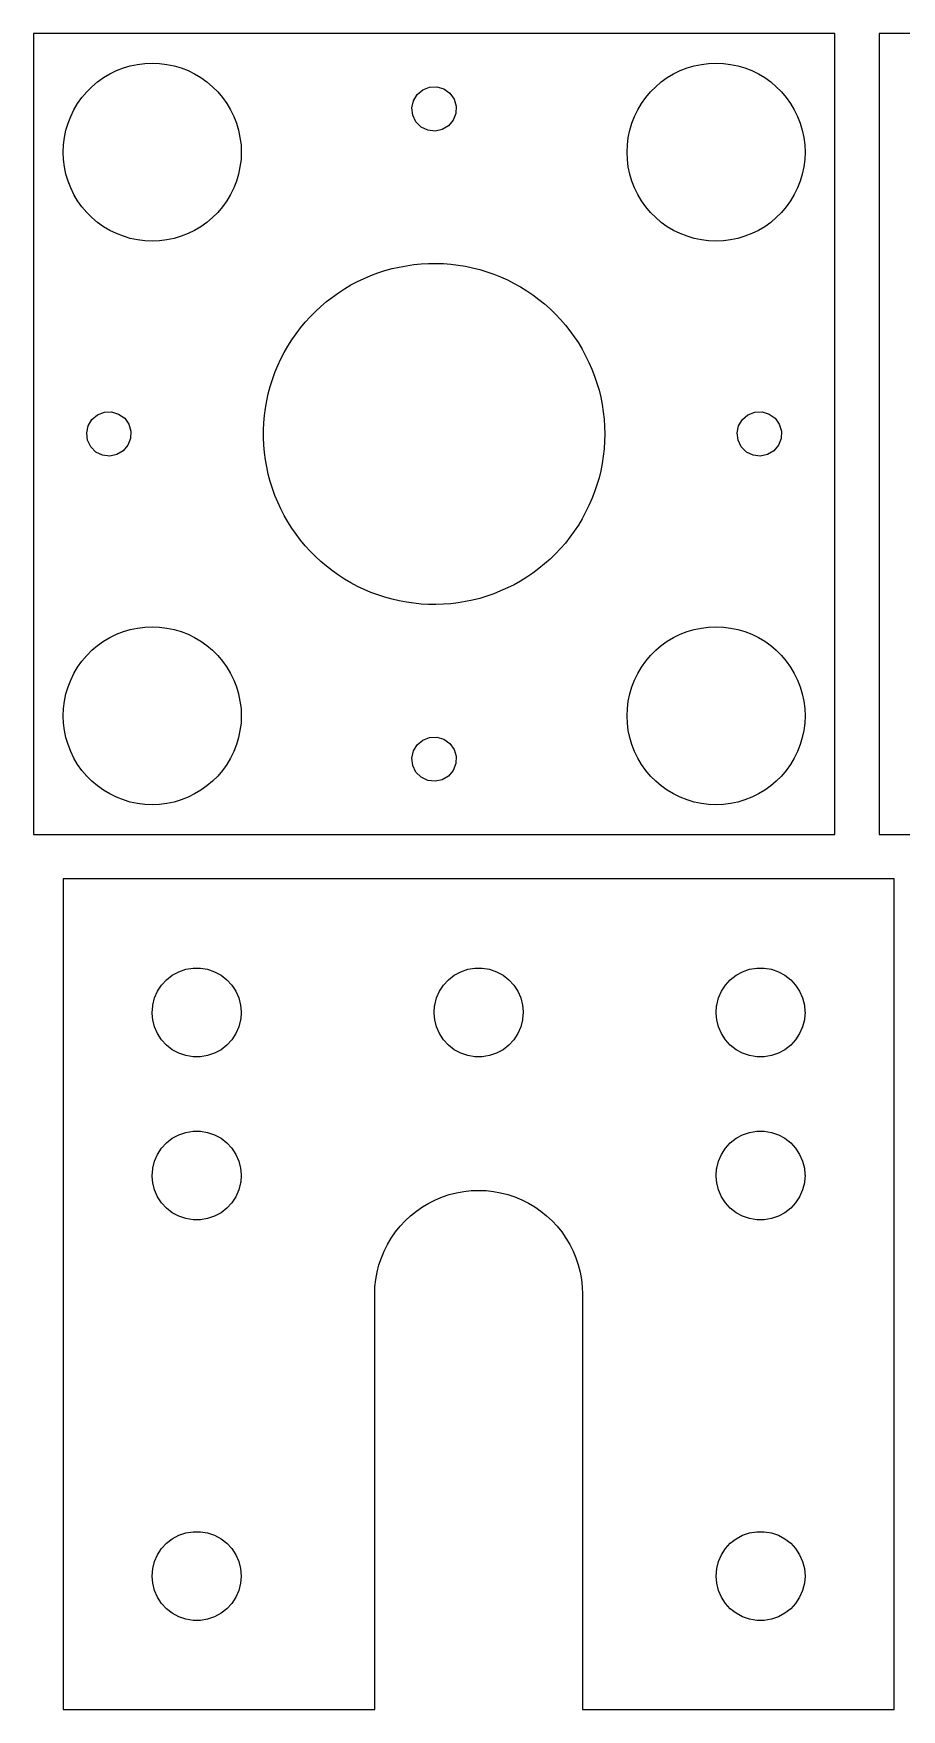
# Model space of a CAD drawing. Header units: millimetres. Extents: x 1223 to 1955, y -162 to 202.
# Drawn here: x 1304 to 1362.5, y -99.1 to 13.9 of the extents above; entities that cross this region are included whole.
import ezdxf

# ---------------------------------------------------------------- set-up
doc = ezdxf.new("R2010")
doc.units = ezdxf.units.MM

msp = doc.modelspace()

# ---------------------------------------------------------------- linework, layer by layer
for p, q in [((1358.02, 13.91), (1304.02, 13.91)), ((1304.02, 13.91), (1304.02, -40.09)), ((1358.02, -40.09), (1358.02, 13.91)), ((1415.02, 13.91), (1361.02, 13.91)), ((1361.02, 13.91), (1361.02, -40.09)), ((1309.16, 11.19), (1309.61, 11.41)), ((1309.61, 11.41), (1310.07, 11.59)), ((1310.07, 11.59), (1310.54, 11.73)), ((1310.54, 11.73), (1311.03, 11.83)), ((1311.03, 11.83), (1311.52, 11.89)), ((1311.52, 11.89), (1312.02, 11.91)), ((1312.02, 11.91), (1312.51, 11.89)), ((1312.51, 11.89), (1313, 11.83)), ((1313, 11.83), (1313.49, 11.73)), ((1313.49, 11.73), (1313.96, 11.59)), ((1313.96, 11.59), (1314.43, 11.41)), ((1314.43, 11.41), (1314.87, 11.19)), ((1347.16, 11.19), (1347.61, 11.41)), ((1347.61, 11.41), (1348.07, 11.59)), ((1348.07, 11.59), (1348.54, 11.73)), ((1348.54, 11.73), (1349.03, 11.83)), ((1349.03, 11.83), (1349.52, 11.89)), ((1349.52, 11.89), (1350.02, 11.91)), ((1350.02, 11.91), (1350.51, 11.89)), ((1350.51, 11.89), (1351, 11.83)), ((1351, 11.83), (1351.49, 11.73)), ((1351.49, 11.73), (1351.96, 11.59)), ((1351.96, 11.59), (1352.43, 11.41)), ((1352.43, 11.41), (1352.87, 11.19)), ((1307.6, 9.98), (1307.95, 10.33)), ((1307.95, 10.33), (1308.33, 10.65)), ((1308.33, 10.65), (1308.73, 10.94)), ((1308.73, 10.94), (1309.16, 11.19)), ((1314.87, 11.19), (1315.3, 10.94)), ((1315.3, 10.94), (1315.7, 10.65)), ((1315.7, 10.65), (1316.08, 10.33)), ((1316.08, 10.33), (1316.43, 9.98)), ((1330.25, 10.12), (1330.71, 10.3)), ((1330.71, 10.3), (1331.2, 10.32)), ((1331.2, 10.32), (1331.67, 10.18)), ((1331.67, 10.18), (1332.08, 9.9)), ((1345.6, 9.98), (1345.95, 10.33)), ((1345.95, 10.33), (1346.33, 10.65)), ((1346.33, 10.65), (1346.73, 10.94)), ((1346.73, 10.94), (1347.16, 11.19)), ((1352.87, 11.19), (1353.3, 10.94)), ((1353.3, 10.94), (1353.7, 10.65)), ((1353.7, 10.65), (1354.08, 10.33)), ((1354.08, 10.33), (1354.43, 9.98)), ((1306.74, 8.77), (1306.99, 9.2)), ((1306.99, 9.2), (1307.28, 9.6)), ((1307.28, 9.6), (1307.6, 9.98)), ((1316.43, 9.98), (1316.75, 9.6)), ((1316.75, 9.6), (1317.04, 9.2)), ((1317.04, 9.2), (1317.29, 8.77)), ((1329.52, 8.9), (1329.62, 9.38)), ((1329.62, 9.38), (1329.87, 9.8)), ((1329.87, 9.8), (1330.25, 10.12)), ((1332.08, 9.9), (1332.36, 9.49)), ((1332.36, 9.49), (1332.5, 9.02)), ((1344.74, 8.77), (1344.99, 9.2)), ((1344.99, 9.2), (1345.28, 9.6)), ((1345.28, 9.6), (1345.6, 9.98)), ((1354.43, 9.98), (1354.75, 9.6)), ((1354.75, 9.6), (1355.04, 9.2)), ((1355.04, 9.2), (1355.29, 8.77)), ((1306.34, 7.86), (1306.52, 8.32)), ((1306.52, 8.32), (1306.74, 8.77)), ((1317.29, 8.77), (1317.51, 8.32)), ((1317.51, 8.32), (1317.69, 7.86)), ((1329.58, 8.41), (1329.52, 8.9)), ((1329.79, 7.96), (1329.58, 8.41)), ((1330.14, 7.61), (1329.79, 7.96)), ((1332.3, 8.07), (1331.99, 7.69)), ((1332.48, 8.53), (1332.3, 8.07)), ((1332.5, 9.02), (1332.48, 8.53)), ((1344.34, 7.86), (1344.52, 8.32)), ((1344.52, 8.32), (1344.74, 8.77)), ((1355.29, 8.77), (1355.51, 8.32)), ((1355.51, 8.32), (1355.69, 7.86)), ((1306.04, 6.41), (1306.1, 6.9)), ((1306.1, 6.9), (1306.2, 7.39)), ((1306.2, 7.39), (1306.34, 7.86)), ((1317.69, 7.86), (1317.83, 7.39)), ((1317.83, 7.39), (1317.93, 6.9)), ((1317.93, 6.9), (1318, 6.41)), ((1330.59, 7.4), (1330.14, 7.61)), ((1331.08, 7.34), (1330.59, 7.4)), ((1331.56, 7.44), (1331.08, 7.34)), ((1331.99, 7.69), (1331.56, 7.44)), ((1344.04, 6.41), (1344.1, 6.9)), ((1344.1, 6.9), (1344.2, 7.39)), ((1344.2, 7.39), (1344.34, 7.86)), ((1355.69, 7.86), (1355.83, 7.39)), ((1355.83, 7.39), (1355.93, 6.9)), ((1355.93, 6.9), (1356, 6.41)), ((1306.02, 5.91), (1306.04, 6.41)), ((1306.04, 5.42), (1306.02, 5.91)), ((1318, 6.41), (1318.02, 5.91)), ((1318.02, 5.91), (1318, 5.42)), ((1344.02, 5.91), (1344.04, 6.41)), ((1344.04, 5.42), (1344.02, 5.91)), ((1356, 6.41), (1356.02, 5.91)), ((1356.02, 5.91), (1356, 5.42)), ((1306.1, 4.93), (1306.04, 5.42)), ((1306.2, 4.44), (1306.1, 4.93)), ((1317.93, 4.93), (1317.83, 4.44)), ((1318, 5.42), (1317.93, 4.93)), ((1344.1, 4.93), (1344.04, 5.42)), ((1344.2, 4.44), (1344.1, 4.93)), ((1355.93, 4.93), (1355.83, 4.44)), ((1356, 5.42), (1355.93, 4.93)), ((1306.34, 3.97), (1306.2, 4.44)), ((1306.52, 3.5), (1306.34, 3.97)), ((1306.74, 3.06), (1306.52, 3.5)), ((1317.51, 3.5), (1317.29, 3.06)), ((1317.69, 3.97), (1317.51, 3.5)), ((1317.83, 4.44), (1317.69, 3.97)), ((1344.34, 3.97), (1344.2, 4.44)), ((1344.52, 3.5), (1344.34, 3.97)), ((1344.74, 3.06), (1344.52, 3.5)), ((1355.51, 3.5), (1355.29, 3.06)), ((1355.69, 3.97), (1355.51, 3.5)), ((1355.83, 4.44), (1355.69, 3.97)), ((1306.99, 2.63), (1306.74, 3.06)), ((1307.28, 2.23), (1306.99, 2.63)), ((1317.04, 2.63), (1316.75, 2.23)), ((1317.29, 3.06), (1317.04, 2.63)), ((1344.99, 2.63), (1344.74, 3.06)), ((1345.28, 2.23), (1344.99, 2.63)), ((1355.04, 2.63), (1354.75, 2.23)), ((1355.29, 3.06), (1355.04, 2.63)), ((1307.6, 1.85), (1307.28, 2.23)), ((1307.95, 1.5), (1307.6, 1.85)), ((1308.33, 1.18), (1307.95, 1.5)), ((1308.73, 0.89), (1308.33, 1.18)), ((1315.7, 1.18), (1315.3, 0.89)), ((1316.08, 1.5), (1315.7, 1.18)), ((1316.43, 1.85), (1316.08, 1.5)), ((1316.75, 2.23), (1316.43, 1.85)), ((1345.6, 1.85), (1345.28, 2.23)), ((1345.95, 1.5), (1345.6, 1.85)), ((1346.33, 1.18), (1345.95, 1.5)), ((1346.73, 0.89), (1346.33, 1.18)), ((1353.7, 1.18), (1353.3, 0.89)), ((1354.08, 1.5), (1353.7, 1.18)), ((1354.43, 1.85), (1354.08, 1.5)), ((1354.75, 2.23), (1354.43, 1.85)), ((1309.16, 0.64), (1308.73, 0.89)), ((1309.61, 0.42), (1309.16, 0.64)), ((1310.07, 0.24), (1309.61, 0.42)), ((1310.54, 0.1), (1310.07, 0.24)), ((1311.03, 0), (1310.54, 0.1)), ((1313.49, 0.1), (1313, 0)), ((1313.96, 0.24), (1313.49, 0.1)), ((1314.43, 0.42), (1313.96, 0.24)), ((1314.87, 0.64), (1314.43, 0.42)), ((1315.3, 0.89), (1314.87, 0.64)), ((1347.16, 0.64), (1346.73, 0.89)), ((1347.61, 0.42), (1347.16, 0.64)), ((1348.07, 0.24), (1347.61, 0.42)), ((1348.54, 0.1), (1348.07, 0.24)), ((1349.03, 0), (1348.54, 0.1)), ((1351.49, 0.1), (1351, 0)), ((1351.96, 0.24), (1351.49, 0.1)), ((1352.43, 0.42), (1351.96, 0.24)), ((1352.87, 0.64), (1352.43, 0.42)), ((1353.3, 0.89), (1352.87, 0.64)), ((1311.52, -0.07), (1311.03, 0)), ((1312.02, -0.09), (1311.52, -0.07)), ((1312.51, -0.07), (1312.02, -0.09)), ((1313, 0), (1312.51, -0.07)), ((1349.52, -0.07), (1349.03, 0)), ((1350.02, -0.09), (1349.52, -0.07)), ((1350.51, -0.07), (1350.02, -0.09)), ((1351, 0), (1350.51, -0.07)), ((1326.76, -2.4), (1327.23, -2.23)), ((1327.23, -2.23), (1327.7, -2.07)), ((1327.7, -2.07), (1328.18, -1.94)), ((1328.18, -1.94), (1328.67, -1.83)), ((1328.67, -1.83), (1329.16, -1.74)), ((1329.16, -1.74), (1329.65, -1.67)), ((1329.65, -1.67), (1330.14, -1.62)), ((1330.14, -1.62), (1330.64, -1.59)), ((1330.64, -1.59), (1331.14, -1.59)), ((1331.14, -1.59), (1331.64, -1.6)), ((1331.64, -1.6), (1332.14, -1.64)), ((1332.14, -1.64), (1332.63, -1.7)), ((1332.63, -1.7), (1333.12, -1.78)), ((1333.12, -1.78), (1333.61, -1.88)), ((1333.61, -1.88), (1334.09, -2)), ((1334.09, -2), (1334.57, -2.15)), ((1334.57, -2.15), (1335.04, -2.31)), ((1324.56, -3.57), (1324.98, -3.3)), ((1324.98, -3.3), (1325.41, -3.04)), ((1325.41, -3.04), (1325.85, -2.81)), ((1325.85, -2.81), (1326.3, -2.6)), ((1326.3, -2.6), (1326.76, -2.4)), ((1335.04, -2.31), (1335.5, -2.5)), ((1335.5, -2.5), (1335.96, -2.7)), ((1335.96, -2.7), (1336.4, -2.93)), ((1336.4, -2.93), (1336.84, -3.17)), ((1336.84, -3.17), (1337.26, -3.43)), ((1323.02, -4.82), (1323.38, -4.48)), ((1323.38, -4.48), (1323.76, -4.16)), ((1323.76, -4.16), (1324.16, -3.86)), ((1324.16, -3.86), (1324.56, -3.57)), ((1337.26, -3.43), (1337.67, -3.71)), ((1337.67, -3.71), (1338.07, -4.01)), ((1338.07, -4.01), (1338.46, -4.32)), ((1338.46, -4.32), (1338.83, -4.65)), ((1322.01, -5.93), (1322.33, -5.55)), ((1322.33, -5.55), (1322.67, -5.18)), ((1322.67, -5.18), (1323.02, -4.82)), ((1338.83, -4.65), (1339.19, -5)), ((1339.19, -5), (1339.53, -5.36)), ((1339.53, -5.36), (1339.86, -5.74)), ((1321.16, -7.16), (1321.43, -6.74)), ((1321.43, -6.74), (1321.71, -6.33)), ((1321.71, -6.33), (1322.01, -5.93)), ((1339.86, -5.74), (1340.17, -6.13)), ((1340.17, -6.13), (1340.46, -6.53)), ((1340.46, -6.53), (1340.74, -6.94)), ((1320.69, -8.03), (1320.91, -7.59)), ((1320.91, -7.59), (1321.16, -7.16)), ((1340.74, -6.94), (1341, -7.37)), ((1341, -7.37), (1341.23, -7.81)), ((1341.23, -7.81), (1341.45, -8.26)), ((1320.12, -9.41), (1320.29, -8.94)), ((1320.29, -8.94), (1320.48, -8.48)), ((1320.48, -8.48), (1320.69, -8.03)), ((1341.45, -8.26), (1341.65, -8.71)), ((1341.65, -8.71), (1341.83, -9.18)), ((1319.84, -10.37), (1319.97, -9.89)), ((1319.97, -9.89), (1320.12, -9.41)), ((1341.83, -9.18), (1341.99, -9.65)), ((1341.99, -9.65), (1342.13, -10.13)), ((1342.13, -10.13), (1342.25, -10.61)), ((1319.65, -11.35), (1319.73, -10.86)), ((1319.73, -10.86), (1319.84, -10.37)), ((1342.25, -10.61), (1342.34, -11.1)), ((1342.34, -11.1), (1342.42, -11.59)), ((1307.7, -12.54), (1307.95, -12.12)), ((1307.95, -12.12), (1308.33, -11.8)), ((1308.33, -11.8), (1308.79, -11.62)), ((1308.79, -11.62), (1309.28, -11.6)), ((1309.28, -11.6), (1309.75, -11.74)), ((1309.75, -11.74), (1310.16, -12.02)), ((1310.16, -12.02), (1310.44, -12.43)), ((1310.44, -12.43), (1310.58, -12.9)), ((1319.52, -12.84), (1319.54, -12.34)), ((1319.54, -12.34), (1319.58, -11.84)), ((1319.58, -11.84), (1319.65, -11.35)), ((1342.42, -11.59), (1342.47, -12.09)), ((1342.47, -12.09), (1342.5, -12.59)), ((1351.54, -12.54), (1351.79, -12.12)), ((1351.79, -12.12), (1352.17, -11.8)), ((1352.17, -11.8), (1352.63, -11.62)), ((1352.63, -11.62), (1353.12, -11.6)), ((1353.12, -11.6), (1353.59, -11.74)), ((1353.59, -11.74), (1354, -12.02)), ((1354, -12.02), (1354.28, -12.43)), ((1354.28, -12.43), (1354.42, -12.9)), ((1307.6, -13.02), (1307.7, -12.54)), ((1307.66, -13.51), (1307.6, -13.02)), ((1307.87, -13.96), (1307.66, -13.51)), ((1310.56, -13.39), (1310.38, -13.85)), ((1310.58, -12.9), (1310.56, -13.39)), ((1319.52, -13.33), (1319.52, -12.84)), ((1319.54, -13.83), (1319.52, -13.33)), ((1342.5, -12.59), (1342.52, -13.09)), ((1342.52, -13.09), (1342.5, -13.58)), ((1351.44, -13.02), (1351.54, -12.54)), ((1351.5, -13.51), (1351.44, -13.02)), ((1351.72, -13.96), (1351.5, -13.51)), ((1354.4, -13.39), (1354.22, -13.85)), ((1354.42, -12.9), (1354.4, -13.39)), ((1308.22, -14.31), (1307.87, -13.96)), ((1308.67, -14.52), (1308.22, -14.31)), ((1309.16, -14.58), (1308.67, -14.52)), ((1309.64, -14.48), (1309.16, -14.58)), ((1310.06, -14.23), (1309.64, -14.48)), ((1310.38, -13.85), (1310.06, -14.23)), ((1319.58, -14.33), (1319.54, -13.83)), ((1319.65, -14.82), (1319.58, -14.33)), ((1342.42, -14.58), (1342.34, -15.07)), ((1342.47, -14.08), (1342.42, -14.58)), ((1342.5, -13.58), (1342.47, -14.08)), ((1352.06, -14.31), (1351.72, -13.96)), ((1352.51, -14.52), (1352.06, -14.31)), ((1353, -14.58), (1352.51, -14.52)), ((1353.48, -14.48), (1353, -14.58)), ((1353.91, -14.23), (1353.48, -14.48)), ((1354.22, -13.85), (1353.91, -14.23)), ((1319.73, -15.31), (1319.65, -14.82)), ((1319.84, -15.8), (1319.73, -15.31)), ((1319.97, -16.28), (1319.84, -15.8)), ((1342.25, -15.56), (1342.13, -16.04)), ((1342.34, -15.07), (1342.25, -15.56)), ((1320.12, -16.76), (1319.97, -16.28)), ((1320.29, -17.23), (1320.12, -16.76)), ((1341.99, -16.52), (1341.83, -16.99)), ((1342.13, -16.04), (1341.99, -16.52)), ((1320.48, -17.69), (1320.29, -17.23)), ((1320.69, -18.14), (1320.48, -17.69)), ((1341.45, -17.91), (1341.23, -18.36)), ((1341.65, -17.46), (1341.45, -17.91)), ((1341.83, -16.99), (1341.65, -17.46)), ((1320.91, -18.58), (1320.69, -18.14)), ((1321.16, -19.01), (1320.91, -18.58)), ((1321.43, -19.44), (1321.16, -19.01)), ((1341, -18.8), (1340.74, -19.23)), ((1341.23, -18.36), (1341, -18.8)), ((1321.71, -19.85), (1321.43, -19.44)), ((1322.01, -20.24), (1321.71, -19.85)), ((1322.33, -20.63), (1322.01, -20.24)), ((1340.17, -20.05), (1339.86, -20.44)), ((1340.46, -19.64), (1340.17, -20.05)), ((1340.74, -19.23), (1340.46, -19.64)), ((1322.67, -20.99), (1322.33, -20.63)), ((1323.02, -21.35), (1322.67, -20.99)), ((1323.38, -21.69), (1323.02, -21.35)), ((1339.19, -21.17), (1338.83, -21.52)), ((1339.53, -20.81), (1339.19, -21.17)), ((1339.86, -20.44), (1339.53, -20.81)), ((1323.76, -22.01), (1323.38, -21.69)), ((1324.16, -22.32), (1323.76, -22.01)), ((1324.56, -22.6), (1324.16, -22.32)), ((1337.67, -22.46), (1337.26, -22.74)), ((1338.07, -22.16), (1337.67, -22.46)), ((1338.46, -21.85), (1338.07, -22.16)), ((1338.83, -21.52), (1338.46, -21.85)), ((1324.98, -22.87), (1324.56, -22.6)), ((1325.41, -23.13), (1324.98, -22.87)), ((1325.85, -23.36), (1325.41, -23.13)), ((1326.3, -23.57), (1325.85, -23.36)), ((1326.76, -23.77), (1326.3, -23.57)), ((1335.5, -23.67), (1335.04, -23.86)), ((1335.96, -23.47), (1335.5, -23.67)), ((1336.4, -23.25), (1335.96, -23.47)), ((1336.84, -23), (1336.4, -23.25)), ((1337.26, -22.74), (1336.84, -23)), ((1327.23, -23.94), (1326.76, -23.77)), ((1327.7, -24.1), (1327.23, -23.94)), ((1328.18, -24.23), (1327.7, -24.1)), ((1328.67, -24.34), (1328.18, -24.23)), ((1329.16, -24.43), (1328.67, -24.34)), ((1329.65, -24.5), (1329.16, -24.43)), ((1330.14, -24.55), (1329.65, -24.5)), ((1330.64, -24.58), (1330.14, -24.55)), ((1331.14, -24.58), (1330.64, -24.58)), ((1331.64, -24.57), (1331.14, -24.58)), ((1332.14, -24.53), (1331.64, -24.57)), ((1332.63, -24.47), (1332.14, -24.53)), ((1333.12, -24.39), (1332.63, -24.47)), ((1333.61, -24.29), (1333.12, -24.39)), ((1334.09, -24.17), (1333.61, -24.29)), ((1334.57, -24.02), (1334.09, -24.17)), ((1335.04, -23.86), (1334.57, -24.02)), ((1308.33, -27.35), (1308.73, -27.06)), ((1308.73, -27.06), (1309.16, -26.81)), ((1309.16, -26.81), (1309.61, -26.59)), ((1309.61, -26.59), (1310.07, -26.41)), ((1310.07, -26.41), (1310.54, -26.27)), ((1310.54, -26.27), (1311.03, -26.17)), ((1311.03, -26.17), (1311.52, -26.11)), ((1311.52, -26.11), (1312.02, -26.09)), ((1312.02, -26.09), (1312.51, -26.11)), ((1312.51, -26.11), (1313, -26.17)), ((1313, -26.17), (1313.49, -26.27)), ((1313.49, -26.27), (1313.96, -26.41)), ((1313.96, -26.41), (1314.43, -26.59)), ((1314.43, -26.59), (1314.87, -26.81)), ((1314.87, -26.81), (1315.3, -27.06)), ((1315.3, -27.06), (1315.7, -27.35)), ((1346.33, -27.35), (1346.73, -27.06)), ((1346.73, -27.06), (1347.16, -26.81)), ((1347.16, -26.81), (1347.61, -26.59)), ((1347.61, -26.59), (1348.07, -26.41)), ((1348.07, -26.41), (1348.54, -26.27)), ((1348.54, -26.27), (1349.03, -26.17)), ((1349.03, -26.17), (1349.52, -26.11)), ((1349.52, -26.11), (1350.02, -26.09)), ((1350.02, -26.09), (1350.51, -26.11)), ((1350.51, -26.11), (1351, -26.17)), ((1351, -26.17), (1351.49, -26.27)), ((1351.49, -26.27), (1351.96, -26.41)), ((1351.96, -26.41), (1352.43, -26.59)), ((1352.43, -26.59), (1352.87, -26.81)), ((1352.87, -26.81), (1353.3, -27.06)), ((1353.3, -27.06), (1353.7, -27.35)), ((1307.28, -28.4), (1307.6, -28.02)), ((1307.6, -28.02), (1307.95, -27.67)), ((1307.95, -27.67), (1308.33, -27.35)), ((1315.7, -27.35), (1316.08, -27.67)), ((1316.08, -27.67), (1316.43, -28.02)), ((1316.43, -28.02), (1316.75, -28.4)), ((1345.28, -28.4), (1345.6, -28.02)), ((1345.6, -28.02), (1345.95, -27.67)), ((1345.95, -27.67), (1346.33, -27.35)), ((1353.7, -27.35), (1354.08, -27.67)), ((1354.08, -27.67), (1354.43, -28.02)), ((1354.43, -28.02), (1354.75, -28.4)), ((1306.52, -29.68), (1306.74, -29.23)), ((1306.74, -29.23), (1306.99, -28.8)), ((1306.99, -28.8), (1307.28, -28.4)), ((1316.75, -28.4), (1317.04, -28.8)), ((1317.04, -28.8), (1317.29, -29.23)), ((1317.29, -29.23), (1317.51, -29.68)), ((1344.52, -29.68), (1344.74, -29.23)), ((1344.74, -29.23), (1344.99, -28.8)), ((1344.99, -28.8), (1345.28, -28.4)), ((1354.75, -28.4), (1355.04, -28.8)), ((1355.04, -28.8), (1355.29, -29.23)), ((1355.29, -29.23), (1355.51, -29.68)), ((1306.2, -30.61), (1306.34, -30.14)), ((1306.34, -30.14), (1306.52, -29.68)), ((1317.51, -29.68), (1317.69, -30.14)), ((1317.69, -30.14), (1317.83, -30.61)), ((1344.2, -30.61), (1344.34, -30.14)), ((1344.34, -30.14), (1344.52, -29.68)), ((1355.51, -29.68), (1355.69, -30.14)), ((1355.69, -30.14), (1355.83, -30.61)), ((1306.02, -32.09), (1306.04, -31.59)), ((1306.04, -31.59), (1306.1, -31.1)), ((1306.1, -31.1), (1306.2, -30.61)), ((1317.83, -30.61), (1317.93, -31.1)), ((1317.93, -31.1), (1318, -31.59)), ((1318, -31.59), (1318.02, -32.09)), ((1344.02, -32.09), (1344.04, -31.59)), ((1344.04, -31.59), (1344.1, -31.1)), ((1344.1, -31.1), (1344.2, -30.61)), ((1355.83, -30.61), (1355.93, -31.1)), ((1355.93, -31.1), (1356, -31.59)), ((1356, -31.59), (1356.02, -32.09)), ((1306.04, -32.58), (1306.02, -32.09)), ((1306.1, -33.07), (1306.04, -32.58)), ((1318, -32.58), (1317.93, -33.07)), ((1318.02, -32.09), (1318, -32.58)), ((1344.04, -32.58), (1344.02, -32.09)), ((1344.1, -33.07), (1344.04, -32.58)), ((1356, -32.58), (1355.93, -33.07)), ((1356.02, -32.09), (1356, -32.58)), ((1306.2, -33.56), (1306.1, -33.07)), ((1306.34, -34.03), (1306.2, -33.56)), ((1317.83, -33.56), (1317.69, -34.03)), ((1317.93, -33.07), (1317.83, -33.56)), ((1329.87, -34.04), (1330.25, -33.72)), ((1330.25, -33.72), (1330.71, -33.54)), ((1330.71, -33.54), (1331.2, -33.52)), ((1331.2, -33.52), (1331.67, -33.66)), ((1331.67, -33.66), (1332.08, -33.95)), ((1344.2, -33.56), (1344.1, -33.07)), ((1344.34, -34.03), (1344.2, -33.56)), ((1355.83, -33.56), (1355.69, -34.03)), ((1355.93, -33.07), (1355.83, -33.56)), ((1306.52, -34.5), (1306.34, -34.03)), ((1306.74, -34.94), (1306.52, -34.5)), ((1306.99, -35.37), (1306.74, -34.94)), ((1317.29, -34.94), (1317.04, -35.37)), ((1317.51, -34.5), (1317.29, -34.94)), ((1317.69, -34.03), (1317.51, -34.5)), ((1329.52, -34.94), (1329.62, -34.46)), ((1329.58, -35.43), (1329.52, -34.94)), ((1329.62, -34.46), (1329.87, -34.04)), ((1332.08, -33.95), (1332.36, -34.35)), ((1332.36, -34.35), (1332.5, -34.82)), ((1332.5, -34.82), (1332.48, -35.31)), ((1344.52, -34.5), (1344.34, -34.03)), ((1344.74, -34.94), (1344.52, -34.5)), ((1344.99, -35.37), (1344.74, -34.94)), ((1355.29, -34.94), (1355.04, -35.37)), ((1355.51, -34.5), (1355.29, -34.94)), ((1355.69, -34.03), (1355.51, -34.5)), ((1307.28, -35.77), (1306.99, -35.37)), ((1307.6, -36.15), (1307.28, -35.77)), ((1307.95, -36.5), (1307.6, -36.15)), ((1316.43, -36.15), (1316.08, -36.5)), ((1316.75, -35.77), (1316.43, -36.15)), ((1317.04, -35.37), (1316.75, -35.77)), ((1329.79, -35.88), (1329.58, -35.43)), ((1330.14, -36.23), (1329.79, -35.88)), ((1331.99, -36.15), (1331.56, -36.4)), ((1332.3, -35.77), (1331.99, -36.15)), ((1332.48, -35.31), (1332.3, -35.77)), ((1345.28, -35.77), (1344.99, -35.37)), ((1345.6, -36.15), (1345.28, -35.77)), ((1345.95, -36.5), (1345.6, -36.15)), ((1354.43, -36.15), (1354.08, -36.5)), ((1354.75, -35.77), (1354.43, -36.15)), ((1355.04, -35.37), (1354.75, -35.77)), ((1308.33, -36.82), (1307.95, -36.5)), ((1308.73, -37.11), (1308.33, -36.82)), ((1309.16, -37.36), (1308.73, -37.11)), ((1315.3, -37.11), (1314.87, -37.36)), ((1315.7, -36.82), (1315.3, -37.11)), ((1316.08, -36.5), (1315.7, -36.82)), ((1330.59, -36.44), (1330.14, -36.23)), ((1331.08, -36.5), (1330.59, -36.44)), ((1331.56, -36.4), (1331.08, -36.5)), ((1346.33, -36.82), (1345.95, -36.5)), ((1346.73, -37.11), (1346.33, -36.82)), ((1347.16, -37.36), (1346.73, -37.11)), ((1353.3, -37.11), (1352.87, -37.36)), ((1353.7, -36.82), (1353.3, -37.11)), ((1354.08, -36.5), (1353.7, -36.82)), ((1309.61, -37.58), (1309.16, -37.36)), ((1310.07, -37.76), (1309.61, -37.58)), ((1310.54, -37.9), (1310.07, -37.76)), ((1311.03, -38), (1310.54, -37.9)), ((1311.52, -38.07), (1311.03, -38)), ((1312.02, -38.09), (1311.52, -38.07)), ((1312.51, -38.07), (1312.02, -38.09)), ((1313, -38), (1312.51, -38.07)), ((1313.49, -37.9), (1313, -38)), ((1313.96, -37.76), (1313.49, -37.9)), ((1314.43, -37.58), (1313.96, -37.76)), ((1314.87, -37.36), (1314.43, -37.58)), ((1347.61, -37.58), (1347.16, -37.36)), ((1348.07, -37.76), (1347.61, -37.58)), ((1348.54, -37.9), (1348.07, -37.76)), ((1349.03, -38), (1348.54, -37.9)), ((1349.52, -38.07), (1349.03, -38)), ((1350.02, -38.09), (1349.52, -38.07)), ((1350.51, -38.07), (1350.02, -38.09)), ((1351, -38), (1350.51, -38.07)), ((1351.49, -37.9), (1351, -38)), ((1351.96, -37.76), (1351.49, -37.9)), ((1352.43, -37.58), (1351.96, -37.76)), ((1352.87, -37.36), (1352.43, -37.58)), ((1304.02, -40.09), (1358.02, -40.09)), ((1361.02, -40.09), (1415.02, -40.09)), ((1362.02, -43.09), (1306.02, -43.09)), ((1306.02, -43.09), (1306.02, -99.09)), ((1362.02, -99.09), (1362.02, -43.09)), ((1312.98, -49.88), (1313.37, -49.57)), ((1313.37, -49.57), (1313.81, -49.34)), ((1313.81, -49.34), (1314.28, -49.18)), ((1314.28, -49.18), (1314.77, -49.1)), ((1314.77, -49.1), (1315.26, -49.1)), ((1315.26, -49.1), (1315.75, -49.18)), ((1315.75, -49.18), (1316.22, -49.34)), ((1316.22, -49.34), (1316.66, -49.57)), ((1316.66, -49.57), (1317.05, -49.88)), ((1331.98, -49.88), (1332.37, -49.57)), ((1332.37, -49.57), (1332.81, -49.34)), ((1332.81, -49.34), (1333.28, -49.18)), ((1333.28, -49.18), (1333.77, -49.1)), ((1333.77, -49.1), (1334.26, -49.1)), ((1334.26, -49.1), (1334.75, -49.18)), ((1334.75, -49.18), (1335.22, -49.34)), ((1335.22, -49.34), (1335.66, -49.57)), ((1335.66, -49.57), (1336.05, -49.88)), ((1350.98, -49.88), (1351.37, -49.57)), ((1351.37, -49.57), (1351.81, -49.34)), ((1351.81, -49.34), (1352.28, -49.18)), ((1352.28, -49.18), (1352.77, -49.1)), ((1352.77, -49.1), (1353.26, -49.1)), ((1353.26, -49.1), (1353.75, -49.18)), ((1353.75, -49.18), (1354.22, -49.34)), ((1354.22, -49.34), (1354.66, -49.57)), ((1354.66, -49.57), (1355.05, -49.88)), ((1312.18, -51.11), (1312.38, -50.66)), ((1312.38, -50.66), (1312.65, -50.24)), ((1312.65, -50.24), (1312.98, -49.88)), ((1317.05, -49.88), (1317.38, -50.24)), ((1317.38, -50.24), (1317.65, -50.66)), ((1317.65, -50.66), (1317.85, -51.11)), ((1331.18, -51.11), (1331.38, -50.66)), ((1331.38, -50.66), (1331.65, -50.24)), ((1331.65, -50.24), (1331.98, -49.88)), ((1336.05, -49.88), (1336.38, -50.24)), ((1336.38, -50.24), (1336.65, -50.66)), ((1336.65, -50.66), (1336.85, -51.11)), ((1350.18, -51.11), (1350.38, -50.66)), ((1350.38, -50.66), (1350.65, -50.24)), ((1350.65, -50.24), (1350.98, -49.88)), ((1355.05, -49.88), (1355.38, -50.24)), ((1355.38, -50.24), (1355.65, -50.66)), ((1355.65, -50.66), (1355.85, -51.11)), ((1312.02, -52.09), (1312.05, -51.66)), ((1312.05, -51.66), (1312.06, -51.59)), ((1312.06, -51.59), (1312.18, -51.11)), ((1317.85, -51.11), (1317.97, -51.59)), ((1317.97, -51.59), (1318.01, -52.02)), ((1331.02, -52.09), (1331.05, -51.66)), ((1331.05, -51.66), (1331.06, -51.59)), ((1331.06, -51.59), (1331.18, -51.11)), ((1336.85, -51.11), (1336.97, -51.59)), ((1336.97, -51.59), (1337.01, -52.02)), ((1350.02, -52.09), (1350.05, -51.66)), ((1350.05, -51.66), (1350.06, -51.59)), ((1350.06, -51.59), (1350.18, -51.11)), ((1355.85, -51.11), (1355.97, -51.59)), ((1355.97, -51.59), (1356.01, -52.02)), ((1312.02, -52.15), (1312.02, -52.09)), ((1312.06, -52.58), (1312.02, -52.15)), ((1312.18, -53.06), (1312.06, -52.58)), ((1312.38, -53.51), (1312.18, -53.06)), ((1317.85, -53.06), (1317.65, -53.51)), ((1317.97, -52.58), (1317.85, -53.06)), ((1317.98, -52.51), (1317.97, -52.58)), ((1318.02, -52.09), (1317.98, -52.51)), ((1318.01, -52.02), (1318.02, -52.09)), ((1331.02, -52.15), (1331.02, -52.09)), ((1331.06, -52.58), (1331.02, -52.15)), ((1331.18, -53.06), (1331.06, -52.58)), ((1331.38, -53.51), (1331.18, -53.06)), ((1336.85, -53.06), (1336.65, -53.51)), ((1336.97, -52.58), (1336.85, -53.06)), ((1336.98, -52.51), (1336.97, -52.58)), ((1337.02, -52.09), (1336.98, -52.51)), ((1337.01, -52.02), (1337.02, -52.09)), ((1350.02, -52.15), (1350.02, -52.09)), ((1350.06, -52.58), (1350.02, -52.15)), ((1350.18, -53.06), (1350.06, -52.58)), ((1350.38, -53.51), (1350.18, -53.06)), ((1355.85, -53.06), (1355.65, -53.51)), ((1355.97, -52.58), (1355.85, -53.06)), ((1355.98, -52.51), (1355.97, -52.58)), ((1356.02, -52.09), (1355.98, -52.51)), ((1356.01, -52.02), (1356.02, -52.09)), ((1312.65, -53.93), (1312.38, -53.51)), ((1312.98, -54.29), (1312.65, -53.93)), ((1317.38, -53.93), (1317.05, -54.29)), ((1317.65, -53.51), (1317.38, -53.93)), ((1331.65, -53.93), (1331.38, -53.51)), ((1331.98, -54.29), (1331.65, -53.93)), ((1336.38, -53.93), (1336.05, -54.29)), ((1336.65, -53.51), (1336.38, -53.93)), ((1350.65, -53.93), (1350.38, -53.51)), ((1350.98, -54.29), (1350.65, -53.93)), ((1355.38, -53.93), (1355.05, -54.29)), ((1355.65, -53.51), (1355.38, -53.93)), ((1313.37, -54.6), (1312.98, -54.29)), ((1313.81, -54.83), (1313.37, -54.6)), ((1314.28, -54.99), (1313.81, -54.83)), ((1314.77, -55.08), (1314.28, -54.99)), ((1315.26, -55.08), (1314.77, -55.08)), ((1315.75, -54.99), (1315.26, -55.08)), ((1316.22, -54.83), (1315.75, -54.99)), ((1316.66, -54.6), (1316.22, -54.83)), ((1317.05, -54.29), (1316.66, -54.6)), ((1332.37, -54.6), (1331.98, -54.29)), ((1332.81, -54.83), (1332.37, -54.6)), ((1333.28, -54.99), (1332.81, -54.83)), ((1333.77, -55.08), (1333.28, -54.99)), ((1334.26, -55.08), (1333.77, -55.08)), ((1334.75, -54.99), (1334.26, -55.08)), ((1335.22, -54.83), (1334.75, -54.99)), ((1335.66, -54.6), (1335.22, -54.83)), ((1336.05, -54.29), (1335.66, -54.6)), ((1351.37, -54.6), (1350.98, -54.29)), ((1351.81, -54.83), (1351.37, -54.6)), ((1352.28, -54.99), (1351.81, -54.83)), ((1352.77, -55.08), (1352.28, -54.99)), ((1353.26, -55.08), (1352.77, -55.08)), ((1353.75, -54.99), (1353.26, -55.08)), ((1354.22, -54.83), (1353.75, -54.99)), ((1354.66, -54.6), (1354.22, -54.83)), ((1355.05, -54.29), (1354.66, -54.6)), ((1312.65, -61.24), (1312.98, -60.88)), ((1312.98, -60.88), (1313.37, -60.57)), ((1313.37, -60.57), (1313.81, -60.34)), ((1313.81, -60.34), (1314.28, -60.18)), ((1314.28, -60.18), (1314.77, -60.1)), ((1314.77, -60.1), (1315.26, -60.1)), ((1315.26, -60.1), (1315.75, -60.18)), ((1315.75, -60.18), (1316.22, -60.34)), ((1316.22, -60.34), (1316.66, -60.57)), ((1316.66, -60.57), (1317.05, -60.88)), ((1317.05, -60.88), (1317.38, -61.24)), ((1350.65, -61.24), (1350.98, -60.88)), ((1350.98, -60.88), (1351.37, -60.57)), ((1351.37, -60.57), (1351.81, -60.34)), ((1351.81, -60.34), (1352.28, -60.18)), ((1352.28, -60.18), (1352.77, -60.1)), ((1352.77, -60.1), (1353.26, -60.1)), ((1353.26, -60.1), (1353.75, -60.18)), ((1353.75, -60.18), (1354.22, -60.34)), ((1354.22, -60.34), (1354.66, -60.57)), ((1354.66, -60.57), (1355.05, -60.88)), ((1355.05, -60.88), (1355.38, -61.24)), ((1312.06, -62.59), (1312.18, -62.11)), ((1312.18, -62.11), (1312.38, -61.66)), ((1312.38, -61.66), (1312.65, -61.24)), ((1317.38, -61.24), (1317.65, -61.66)), ((1317.65, -61.66), (1317.85, -62.11)), ((1317.85, -62.11), (1317.97, -62.59)), ((1350.06, -62.59), (1350.18, -62.11)), ((1350.18, -62.11), (1350.38, -61.66)), ((1350.38, -61.66), (1350.65, -61.24)), ((1355.38, -61.24), (1355.65, -61.66)), ((1355.65, -61.66), (1355.85, -62.11)), ((1355.85, -62.11), (1355.97, -62.59)), ((1312.02, -63.09), (1312.05, -62.66)), ((1312.02, -63.15), (1312.02, -63.09)), ((1312.06, -63.58), (1312.02, -63.15)), ((1312.05, -62.66), (1312.06, -62.59)), ((1317.97, -62.59), (1318.01, -63.02)), ((1318.02, -63.09), (1317.98, -63.51)), ((1318.01, -63.02), (1318.02, -63.09)), ((1350.02, -63.09), (1350.05, -62.66)), ((1350.02, -63.15), (1350.02, -63.09)), ((1350.06, -63.58), (1350.02, -63.15)), ((1350.05, -62.66), (1350.06, -62.59)), ((1355.97, -62.59), (1356.01, -63.02)), ((1356.02, -63.09), (1355.98, -63.51)), ((1356.01, -63.02), (1356.02, -63.09)), ((1312.18, -64.06), (1312.06, -63.58)), ((1312.38, -64.51), (1312.18, -64.06)), ((1317.85, -64.06), (1317.65, -64.51)), ((1317.97, -63.58), (1317.85, -64.06)), ((1317.98, -63.51), (1317.97, -63.58)), ((1331.57, -64.53), (1332.04, -64.37)), ((1332.04, -64.37), (1332.53, -64.25)), ((1332.53, -64.25), (1333.02, -64.16)), ((1333.02, -64.16), (1333.52, -64.1)), ((1333.52, -64.1), (1333.59, -64.1)), ((1333.59, -64.1), (1334.02, -64.09)), ((1334.02, -64.09), (1334.09, -64.09)), ((1334.09, -64.09), (1334.52, -64.1)), ((1334.52, -64.1), (1335.01, -64.16)), ((1335.01, -64.16), (1335.5, -64.25)), ((1335.5, -64.25), (1335.99, -64.37)), ((1335.99, -64.37), (1336.46, -64.53)), ((1350.18, -64.06), (1350.06, -63.58)), ((1350.38, -64.51), (1350.18, -64.06)), ((1355.85, -64.06), (1355.65, -64.51)), ((1355.97, -63.58), (1355.85, -64.06)), ((1355.98, -63.51), (1355.97, -63.58)), ((1312.65, -64.93), (1312.38, -64.51)), ((1312.98, -65.29), (1312.65, -64.93)), ((1313.37, -65.6), (1312.98, -65.29)), ((1317.05, -65.29), (1316.66, -65.6)), ((1317.38, -64.93), (1317.05, -65.29)), ((1317.65, -64.51), (1317.38, -64.93)), ((1329.43, -65.8), (1329.82, -65.48)), ((1329.82, -65.48), (1330.23, -65.2)), ((1330.23, -65.2), (1330.66, -64.94)), ((1330.66, -64.94), (1331.11, -64.72)), ((1331.11, -64.72), (1331.57, -64.53)), ((1336.46, -64.53), (1336.92, -64.72)), ((1336.92, -64.72), (1337.37, -64.94)), ((1337.37, -64.94), (1337.8, -65.2)), ((1337.8, -65.2), (1338.21, -65.48)), ((1338.21, -65.48), (1338.6, -65.8)), ((1350.65, -64.93), (1350.38, -64.51)), ((1350.98, -65.29), (1350.65, -64.93)), ((1351.37, -65.6), (1350.98, -65.29)), ((1355.05, -65.29), (1354.66, -65.6)), ((1355.38, -64.93), (1355.05, -65.29)), ((1355.65, -64.51), (1355.38, -64.93)), ((1313.81, -65.83), (1313.37, -65.6)), ((1314.28, -65.99), (1313.81, -65.83)), ((1314.77, -66.08), (1314.28, -65.99)), ((1315.26, -66.08), (1314.77, -66.08)), ((1315.75, -65.99), (1315.26, -66.08)), ((1316.22, -65.83), (1315.75, -65.99)), ((1316.66, -65.6), (1316.22, -65.83)), ((1328.41, -66.89), (1328.73, -66.5)), ((1328.73, -66.5), (1329.07, -66.14)), ((1329.07, -66.14), (1329.43, -65.8)), ((1338.6, -65.8), (1338.97, -66.14)), ((1338.97, -66.14), (1339.31, -66.5)), ((1339.31, -66.5), (1339.62, -66.89)), ((1351.81, -65.83), (1351.37, -65.6)), ((1352.28, -65.99), (1351.81, -65.83)), ((1352.77, -66.08), (1352.28, -65.99)), ((1353.26, -66.08), (1352.77, -66.08)), ((1353.75, -65.99), (1353.26, -66.08)), ((1354.22, -65.83), (1353.75, -65.99)), ((1354.66, -65.6), (1354.22, -65.83)), ((1327.65, -68.18), (1327.87, -67.73)), ((1327.87, -67.73), (1328.13, -67.3)), ((1328.13, -67.3), (1328.41, -66.89)), ((1339.62, -66.89), (1339.9, -67.3)), ((1339.9, -67.3), (1340.16, -67.73)), ((1340.16, -67.73), (1340.38, -68.18)), ((1327.3, -69.11), (1327.46, -68.64)), ((1327.46, -68.64), (1327.65, -68.18)), ((1340.38, -68.18), (1340.57, -68.64)), ((1340.57, -68.64), (1340.73, -69.11)), ((1327.09, -70.09), (1327.18, -69.6)), ((1327.18, -69.6), (1327.3, -69.11)), ((1340.73, -69.11), (1340.86, -69.6)), ((1340.86, -69.6), (1340.94, -70.09)), ((1327.02, -71.09), (1327.03, -70.59)), ((1327.02, -99.09), (1327.02, -71.09)), ((1327.03, -70.59), (1327.09, -70.09)), ((1340.94, -70.09), (1341, -70.59)), ((1341, -70.59), (1341.02, -71.09)), ((1341.02, -71.09), (1341.02, -99.09)), ((1312.65, -88.24), (1312.98, -87.88)), ((1312.98, -87.88), (1313.37, -87.57)), ((1313.37, -87.57), (1313.81, -87.34)), ((1313.81, -87.34), (1314.28, -87.18)), ((1314.28, -87.18), (1314.77, -87.1)), ((1314.77, -87.1), (1315.26, -87.1)), ((1315.26, -87.1), (1315.75, -87.18)), ((1315.75, -87.18), (1316.22, -87.34)), ((1316.22, -87.34), (1316.66, -87.57)), ((1316.66, -87.57), (1317.05, -87.88)), ((1317.05, -87.88), (1317.38, -88.24)), ((1350.65, -88.24), (1350.98, -87.88)), ((1350.98, -87.88), (1351.37, -87.57)), ((1351.37, -87.57), (1351.81, -87.34)), ((1351.81, -87.34), (1352.28, -87.18)), ((1352.28, -87.18), (1352.77, -87.1)), ((1352.77, -87.1), (1353.26, -87.1)), ((1353.26, -87.1), (1353.75, -87.18)), ((1353.75, -87.18), (1354.22, -87.34)), ((1354.22, -87.34), (1354.66, -87.57)), ((1354.66, -87.57), (1355.05, -87.88)), ((1355.05, -87.88), (1355.38, -88.24)), ((1312.06, -89.59), (1312.18, -89.11)), ((1312.18, -89.11), (1312.38, -88.66)), ((1312.38, -88.66), (1312.65, -88.24)), ((1317.38, -88.24), (1317.65, -88.66)), ((1317.65, -88.66), (1317.85, -89.11)), ((1317.85, -89.11), (1317.97, -89.59)), ((1350.06, -89.59), (1350.18, -89.11)), ((1350.18, -89.11), (1350.38, -88.66)), ((1350.38, -88.66), (1350.65, -88.24)), ((1355.38, -88.24), (1355.65, -88.66)), ((1355.65, -88.66), (1355.85, -89.11)), ((1355.85, -89.11), (1355.97, -89.59)), ((1312.02, -90.09), (1312.06, -89.59)), ((1312.06, -90.58), (1312.02, -90.09)), ((1317.97, -89.59), (1318.02, -90.09)), ((1318.02, -90.09), (1317.97, -90.58)), ((1350.02, -90.09), (1350.06, -89.59)), ((1350.06, -90.58), (1350.02, -90.09)), ((1355.97, -89.59), (1356.02, -90.09)), ((1356.02, -90.09), (1355.97, -90.58)), ((1312.18, -91.06), (1312.06, -90.58)), ((1312.38, -91.51), (1312.18, -91.06)), ((1312.65, -91.93), (1312.38, -91.51)), ((1317.65, -91.51), (1317.38, -91.93)), ((1317.85, -91.06), (1317.65, -91.51)), ((1317.97, -90.58), (1317.85, -91.06)), ((1350.18, -91.06), (1350.06, -90.58)), ((1350.38, -91.51), (1350.18, -91.06)), ((1350.65, -91.93), (1350.38, -91.51)), ((1355.65, -91.51), (1355.38, -91.93)), ((1355.85, -91.06), (1355.65, -91.51)), ((1355.97, -90.58), (1355.85, -91.06)), ((1312.98, -92.29), (1312.65, -91.93)), ((1313.37, -92.6), (1312.98, -92.29)), ((1313.81, -92.83), (1313.37, -92.6)), ((1316.66, -92.6), (1316.22, -92.83)), ((1317.05, -92.29), (1316.66, -92.6)), ((1317.38, -91.93), (1317.05, -92.29)), ((1350.98, -92.29), (1350.65, -91.93)), ((1351.37, -92.6), (1350.98, -92.29)), ((1351.81, -92.83), (1351.37, -92.6)), ((1354.66, -92.6), (1354.22, -92.83)), ((1355.05, -92.29), (1354.66, -92.6)), ((1355.38, -91.93), (1355.05, -92.29)), ((1314.28, -92.99), (1313.81, -92.83)), ((1314.77, -93.08), (1314.28, -92.99)), ((1315.26, -93.08), (1314.77, -93.08)), ((1315.75, -92.99), (1315.26, -93.08)), ((1316.22, -92.83), (1315.75, -92.99)), ((1352.28, -92.99), (1351.81, -92.83)), ((1352.77, -93.08), (1352.28, -92.99)), ((1353.26, -93.08), (1352.77, -93.08)), ((1353.75, -92.99), (1353.26, -93.08)), ((1354.22, -92.83), (1353.75, -92.99)), ((1306.02, -99.09), (1327.02, -99.09)), ((1341.02, -99.09), (1362.02, -99.09))]:
    msp.add_line(p, q)

doc.saveas('drawing.dxf')
